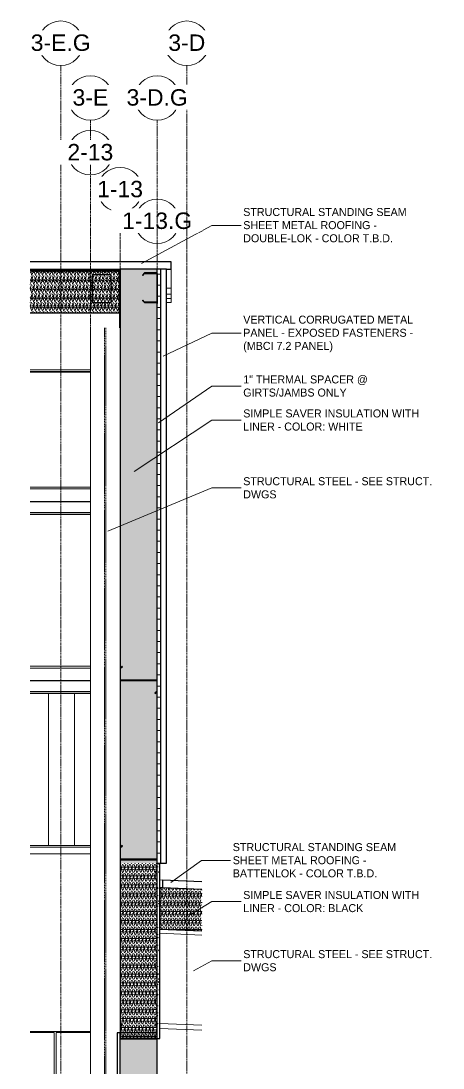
# Model space of a CAD drawing. Header units: inches. Extents: x 22734 to 24094, y -82 to 484.
# Drawn here: x 23773.6 to 23887.4, y 136.8 to 418.9 of the extents above; entities that cross this region are included whole.
import ezdxf

# ---------------------------------------------------------------- set-up
doc = ezdxf.new("R2010")
doc.units = ezdxf.units.IN
doc.header["$MEASUREMENT"] = 0
doc.linetypes.add('Grid Line 1_2_', pattern=[0.875, 0.5, -0.125, 0.125, -0.125])
doc.linetypes.add('Hidden 1_8_', pattern=[0.1875, 0.125, -0.0625])
for name, color, linetype, lineweight in [('A-ANNO-IDEN', 131, 'Continuous', 9), ('A-CLNG', 13, 'Continuous', 30), ('A-CLNG-PATT', 13, 'Continuous', 70), ('A-ROOF', 132, 'Continuous', 30), ('A-ROOF-PATT', 132, 'Continuous', 30), ('A-WALL', 113, 'Continuous', 30), ('A-WALL-PATT', 111, 'Continuous', 70), ('I-WALL', 2, 'Continuous', 30), ('S-BEAM', 12, 'Continuous', 30), ('S-COLS', 52, 'Continuous', 30), ('S-GRID', 1, 'Continuous', 9), ('S-GRID-IDEN', 1, 'Continuous', 9)]:
    doc.layers.add(name, color=color, linetype=linetype, lineweight=lineweight)
doc.styles.add('Arial_2', font='arial.ttf', dxfattribs={"height": 4.425898})
doc.styles.add('Century Gothic', font='GOTHIC.TTF', dxfattribs={"height": 2.155668})
pattern_1 = [(90, (-71511.33, -1108), (-193, -193), [48, -145]), (180, (-71511.33, -1108), (-2e-14, -193), [96, -97]), (270, (-71607.33, -1060), (-193, -193), [48, -145]), (180, (-71511.33, -1060), (-2e-14, -193), [96, -97]), (270, (-71607.83, -1060), (-193, -193), [48, -145]), (180, (-71607.83, -1060), (-2e-14, -193), [96, -97]), (90, (-71703.83, -1108), (-193, -193), [48, -145]), (180, (-71607.83, -1108), (-2e-14, -193), [96, -97]), (90, (-71559.08, -1059.75), (-193, -193), [48, -145]), (180, (-71510.96, -1059.75), (-2e-14, -193), [48.125, -144.875]), (180, (-71510.96, -1011.75), (-2e-14, -193), [48.125, -144.875]), (90, (-71655.58, -1059.75), (-193, -193), [48, -145]), (180, (-71559.58, -1059.75), (-2e-14, -193), [96, -97]), (270, (-71559.58, -1011.75), (-193, -193), [48, -145]), (180, (-71559.58, -1011.75), (-2e-14, -193), [96, -97]), (180, (-71656.08, -1059.75), (-2e-14, -193), [48, -145]), (270, (-71656.08, -1011.75), (-193, -193), [48, -145]), (180, (-71656.08, -1011.75), (-2e-14, -193), [48, -145]), (90, (-71511.33, -1011.5), (-193, -193), [48, -145]), (180, (-71511.33, -1011.5), (-2e-14, -193), [96, -97]), (270, (-71607.33, -963.5), (-193, -193), [48, -145]), (180, (-71511.33, -963.5), (-2e-14, -193), [96, -97]), (270, (-71607.83, -963.5), (-193, -193), [48, -145]), (180, (-71607.83, -963.5), (-2e-14, -193), [96, -97]), (90, (-71703.83, -1011.5), (-193, -193), [48, -145]), (180, (-71607.83, -1011.5), (-2e-14, -193), [96, -97]), (90, (-71559.08, -963.25), (-193, -193), [48, -145]), (180, (-71510.96, -963.25), (-2e-14, -193), [48.125, -144.875]), (180, (-71510.96, -915.25), (-2e-14, -193), [48.125, -144.875]), (90, (-71655.58, -963.25), (-193, -193), [48, -145]), (180, (-71559.58, -963.25), (-2e-14, -193), [96, -97]), (270, (-71559.58, -915.25), (-193, -193), [48, -145]), (180, (-71559.58, -915.25), (-2e-14, -193), [96, -97]), (180, (-71656.08, -963.25), (-2e-14, -193), [48, -145]), (270, (-71656.08, -915.25), (-193, -193), [48, -145]), (180, (-71656.08, -915.25), (-2e-14, -193), [48, -145])]
pattern_2 = [(161.57, (-69256.802, 101.835), (-0.9603836945, -0.0003991792), [0, -6.83, 0.758, 0]), (18.43, (-69257.042, 101.835), (-0.9603836945, 0.0003991792), [0, -6.83, 0.758, 0]), (108.43, (-69256.802, 101.835), (0.4795101816, -2.4005263976), [2.276, -5.312]), (71.57, (-69257.042, 101.835), (0.4795101816, 2.4005263976), [2.276, -5.312])]
pattern_3 = [(45, (-69256.922, 101.715), (-2.37587878, 2.37587878), []), (45, (-69256.922, 105.315), (-2.37587878, 2.37587878), [])]

# ---------------------------------------------------------------- blocks, each defined once
blk = doc.blocks.new('W-Wide Flange - 2_-3_ deep-1401636-Wall Section - Fieldhouse - West Wall')
at = {"layer": 'S-BEAM', "color": 8, "lineweight": 18}
for p, q in [((-22769.34, 172.62), (-22780.64, 173.1)), ((-22780.64, 148.79), (-22769.34, 148.32)), ((-22769.34, 146.96), (-22780.64, 147.43))]:
    blk.add_line(p, q, dxfattribs=at)
blk = doc.blocks.new('W-Wide Flange - W12X22-1533120-Wall Section - Fieldhouse - West Wall')
at = {"layer": 'S-BEAM', "color": 8, "lineweight": 18}
for p, q in [((-22815.65, 324.88), (-22799.39, 324.88)), ((-22799.39, 324.45), (-22815.65, 324.45)), ((-22799.39, 324.29), (-22815.65, 324.29))]:
    blk.add_line(p, q, dxfattribs=at)
blk = doc.blocks.new('W-Wide Flange-Column - B1_H-1528736-Wall Section - Fieldhouse - West Wall')
at = {"layer": 'S-COLS', "color": 8, "linetype": 'Hidden 1_8_', "lineweight": 18}
for p, q in [((-22795.55, 336.19), (-22795.55, 0)), ((-22795.23, 0), (-22795.23, 336.19))]:
    blk.add_line(p, q, dxfattribs=at)
blk = doc.blocks.new('Girt_Z - 10_D-1732176-Wall Section - Fieldhouse - West Wall')
at = {"layer": 'S-BEAM', "color": 8, "lineweight": 18}
for p, q in [((-22815.65, 196.79), (-22799.39, 196.79)), ((-22815.65, 196.31), (-22799.39, 196.31))]:
    blk.add_line(p, q, dxfattribs=at)
blk = doc.blocks.new('Girt_Z - 10_D-V10-Wall Section - Fieldhouse - West Wall')
at = {"layer": 'S-BEAM', "color": 8, "lineweight": 18}
for p, q in [((-22815.65, 245.04), (-22799.39, 245.04)), ((-22815.65, 244.56), (-22799.39, 244.56)), ((-22815.65, 241.19), (-22799.39, 241.19)), ((-22815.65, 241.11), (-22799.39, 241.11)), ((-22815.65, 238.22), (-22799.39, 238.22)), ((-22815.65, 237.77), (-22799.39, 237.77)), ((-22815.65, 237.69), (-22799.39, 237.69))]:
    blk.add_line(p, q, dxfattribs=at)
blk = doc.blocks.new('Girt_Z - 10_D-1241717-Wall Section - Fieldhouse - West Wall')
at = {"layer": 'S-BEAM', "color": 8, "lineweight": 18}
for p, q in [((-22815.65, 293.29), (-22799.39, 293.29)), ((-22815.65, 292.81), (-22799.39, 292.81)), ((-22815.65, 289.44), (-22799.39, 289.44)), ((-22815.65, 289.36), (-22799.39, 289.36)), ((-22815.65, 286.47), (-22799.39, 286.47)), ((-22815.65, 286.02), (-22799.39, 286.02)), ((-22815.65, 285.94), (-22799.39, 285.94))]:
    blk.add_line(p, q, dxfattribs=at)
blk = doc.blocks.new('Girt_C - 10_D-1401751-Wall Section - Fieldhouse - West Wall')
at = {"layer": 'S-BEAM', "color": 7}
for p, q in [((-22790.82, 148.67), (-22791.39, 148.19)), ((-22791.39, 148.19), (-22791.39, 144.88)), ((-22791.28, 148.14), (-22790.75, 148.59)), ((-22791.28, 144.87), (-22791.28, 148.14)), ((-22790.75, 148.59), (-22790.82, 148.67)), ((-22781.97, 148.67), (-22782.04, 148.59)), ((-22782.04, 148.59), (-22781.5, 148.14)), ((-22781.39, 148.19), (-22781.97, 148.67)), ((-22781.5, 148.14), (-22781.5, 144.87)), ((-22781.39, 144.88), (-22781.39, 148.19)), ((-22781.58, 144.8), (-22791.2, 144.8)), ((-22791.2, 144.69), (-22781.58, 144.69))]:
    blk.add_line(p, q, dxfattribs=at)
for centre, radius, start, end in [((-22791.2, 144.88), 0.188, 180, 270), ((-22791.2, 144.88), 0.0782, 182.1227, 270), ((-22781.58, 144.88), 0.188, 270, 0), ((-22781.58, 144.88), 0.0782, 270, 356.9576)]:
    blk.add_arc(centre, radius, start, end, dxfattribs=at)
blk = doc.blocks.new('Girt_Z - 10_D-1255199-Wall Section - Fieldhouse - West Wall')
at = {"layer": 'S-BEAM', "color": 7}
for p, q in [((-22790.81, 196.79), (-22791.39, 196.31)), ((-22791.39, 196.31), (-22791.39, 192.94)), ((-22791.28, 196.26), (-22790.74, 196.71)), ((-22791.28, 193.12), (-22791.28, 196.26)), ((-22790.74, 196.71), (-22790.81, 196.79)), ((-22791.39, 192.94), (-22781.58, 192.94)), ((-22781.58, 193.05), (-22791.2, 193.05)), ((-22781.5, 192.86), (-22781.5, 189.97)), ((-22781.39, 189.92), (-22781.39, 192.86)), ((-22781.5, 189.97), (-22782.03, 189.52)), ((-22782.03, 189.52), (-22781.96, 189.44)), ((-22781.96, 189.44), (-22781.39, 189.92))]:
    blk.add_line(p, q, dxfattribs=at)
for centre, radius, start, end in [((-22791.2, 193.13), 0.0782, 183.0424, 270), ((-22781.58, 192.86), 0.187, 360, 90), ((-22781.58, 192.86), 0.0782, 2.1227, 90)]:
    blk.add_arc(centre, radius, start, end, dxfattribs=at)
blk = doc.blocks.new('Girt_Z - 10_D-1254871-Wall Section - Fieldhouse - West Wall')
at = {"layer": 'S-BEAM', "lineweight": 9}
h = blk.add_hatch(dxfattribs=at)
h.set_pattern_fill('FP_39', color=253, style=0, pattern_type=2)
h.set_pattern_definition(pattern_3)
h.paths.add_polyline_path([(-22781.96, 237.69), (-22781.39, 238.17), (-22781.39, 241.11), (-22781.45, 241.24), (-22781.58, 241.3), (-22791.2, 241.3), (-22791.26, 241.32), (-22791.28, 241.37), (-22791.28, 244.51), (-22790.75, 244.96), (-22790.82, 245.04), (-22791.39, 244.56), (-22791.39, 241.19), (-22781.58, 241.19), (-22781.52, 241.17), (-22781.5, 241.11), (-22781.5, 238.22), (-22782.04, 237.77)], flags=0)
at = {"layer": 'S-BEAM', "color": 7}
for p, q in [((-22790.82, 245.04), (-22791.39, 244.56)), ((-22791.39, 244.56), (-22791.39, 241.19)), ((-22791.28, 244.51), (-22790.75, 244.96)), ((-22791.28, 241.37), (-22791.28, 244.51)), ((-22790.75, 244.96), (-22790.82, 245.04)), ((-22791.39, 241.19), (-22781.58, 241.19)), ((-22781.58, 241.3), (-22791.2, 241.3)), ((-22781.5, 241.11), (-22781.5, 238.22)), ((-22781.39, 238.17), (-22781.39, 241.11)), ((-22781.5, 238.22), (-22782.04, 237.77)), ((-22782.04, 237.77), (-22781.96, 237.69)), ((-22781.96, 237.69), (-22781.39, 238.17))]:
    blk.add_line(p, q, dxfattribs=at)
for centre, radius, start, end in [((-22791.2, 241.38), 0.0782, 183.0424, 270), ((-22781.58, 241.11), 0.187, 360, 90), ((-22781.58, 241.11), 0.0782, 2.1227, 90)]:
    blk.add_arc(centre, radius, start, end, dxfattribs=at)
blk = doc.blocks.new('Girt_C - 8_D-1405507-Wall Section - Fieldhouse - West Wall')
at = {"layer": 'S-BEAM', "lineweight": 9}
h = blk.add_hatch(dxfattribs=at)
h.set_pattern_fill('FP_39', color=253, style=0, pattern_type=2)
h.set_pattern_definition(pattern_3)
h.paths.add_polyline_path([(-22784.84, 343.01), (-22781.52, 343.01), (-22781.45, 343.02), (-22781.39, 343.06), (-22781.35, 343.12), (-22781.34, 343.19), (-22781.34, 350.83), (-22781.35, 350.9), (-22781.39, 350.96), (-22781.45, 351), (-22781.52, 351.01), (-22784.84, 351.01), (-22785.32, 350.44), (-22785.23, 350.37), (-22784.78, 350.9), (-22781.52, 350.9), (-22781.48, 350.89), (-22781.45, 350.86), (-22781.44, 350.83), (-22781.45, 343.16), (-22781.48, 343.13), (-22781.52, 343.12), (-22784.78, 343.12), (-22785.23, 343.65), (-22785.32, 343.58)], flags=0)
at = {"layer": 'S-BEAM', "color": 7}
for p, q in [((-22784.84, 351.01), (-22785.32, 350.44)), ((-22785.32, 350.44), (-22785.23, 350.37)), ((-22785.23, 350.37), (-22784.78, 350.9)), ((-22781.52, 351.01), (-22784.84, 351.01)), ((-22784.78, 350.9), (-22781.52, 350.9)), ((-22781.44, 350.83), (-22781.44, 343.19)), ((-22781.34, 343.19), (-22781.34, 350.83)), ((-22785.23, 343.65), (-22785.32, 343.58)), ((-22785.32, 343.58), (-22784.84, 343.01)), ((-22784.78, 343.12), (-22785.23, 343.65)), ((-22784.84, 343.01), (-22781.52, 343.01)), ((-22781.52, 343.12), (-22784.78, 343.12))]:
    blk.add_line(p, q, dxfattribs=at)
at = {"layer": 'S-BEAM', "color": 8, "lineweight": 18}
blk.add_line((-22781.34, 342.76), (-22781.34, 343.19), dxfattribs=at)
at = {"layer": 'S-BEAM', "color": 7, "flags": 128}
for points in [[(-22781.34, 350.83), (-22781.35, 350.9), (-22781.39, 350.96), (-22781.45, 351), (-22781.52, 351.01)], [(-22781.52, 350.9), (-22781.48, 350.89), (-22781.45, 350.86), (-22781.44, 350.83)], [(-22781.44, 343.19), (-22781.45, 343.16), (-22781.48, 343.13), (-22781.52, 343.12)], [(-22781.52, 343.01), (-22781.45, 343.02), (-22781.39, 343.06), (-22781.35, 343.12), (-22781.34, 343.19)]]:
    blk.add_lwpolyline(points, dxfattribs=at)
blk = doc.blocks.new('Dimension Lumber - 5_5 x 7_5 Glulam-1730092-Wall Section - Fieldhouse - West Wall')
at = {"layer": 'S-BEAM', "color": 7}
for p, q in [((-22793.83, 350.51), (-22798.95, 350.51)), ((-22798.95, 350.51), (-22798.95, 343.01)), ((-22793.83, 343.01), (-22793.83, 350.51)), ((-22798.95, 343.01), (-22793.83, 343.01))]:
    blk.add_line(p, q, dxfattribs=at)
blk = doc.blocks.new('HSS-Hollow Structural Section - HSS1-1_2X1-1_2X1_8 - Obsolete-1593452-Wall Section - Fieldhouse - West Wall')
at = {"layer": 'S-BEAM', "color": 8, "lineweight": 18}
for p, q in [((-22791.52, 343.01), (-22791.39, 343.01)), ((-22778.89, 343.01), (-22777.64, 343.01)), ((-22777.64, 344.18), (-22777.64, 343.3)), ((-22777.64, 343.3), (-22777.64, 343.05)), ((-22777.64, 343.05), (-22777.64, 343.01))]:
    blk.add_line(p, q, dxfattribs=at)
blk = doc.blocks.new('HSS-Hollow Structural Section - HSS1-1_2X1-1_2X1_8 - Obsolete-V11-Wall Section - Fieldhouse - West Wall')
at = {"layer": 'S-BEAM', "color": 8, "lineweight": 18}
for p, q in [((-22791.39, 346.88), (-22791.52, 346.88)), ((-22791.52, 345.34), (-22791.39, 345.34)), ((-22777.64, 346.88), (-22778.89, 346.88)), ((-22778.89, 345.34), (-22777.64, 345.34)), ((-22777.64, 346.88), (-22777.64, 346.66)), ((-22777.64, 346.66), (-22777.64, 345.63)), ((-22777.64, 345.63), (-22777.64, 345.39)), ((-22777.64, 345.39), (-22777.64, 345.34))]:
    blk.add_line(p, q, dxfattribs=at)
blk = doc.blocks.new('Grid - Grid Head - Circle-14747-Wall Section - Fieldhouse - West Wall')
at = {"layer": 'S-GRID-IDEN'}
blk.add_circle((-22807.39, 412.91), 6, dxfattribs=at)

msp = doc.modelspace()

# ---------------------------------------------------------------- hatches: boundary and pattern name
at = {"layer": 'A-CLNG-PATT', "lineweight": 9}
h = msp.add_hatch(dxfattribs=at)
h.set_pattern_fill('FP_43', color=253, style=0, pattern_type=2)
h.set_pattern_definition(pattern_2)
h.paths.add_polyline_path([(23776.04234, 340.29397), (23800.16745, 340.29397), (23800.16745, 351.55373), (23776.04234, 351.55373), (23776.04234, 344.55242)], flags=0)
h = msp.add_hatch(dxfattribs=at)
h.set_pattern_fill('FP_43', color=253, style=0, pattern_type=2)
h.set_pattern_definition(pattern_2)
h.paths.add_polyline_path([(23822.35234, 173.73044), (23822.35234, 184.8651), (23811.05322, 185.33589), (23811.05322, 174.20124)], flags=0)
at = {"layer": 'A-ROOF-PATT', "lineweight": 9}
h = msp.add_hatch(dxfattribs=at)
h.set_pattern_fill('FP_41', color=43, style=0, pattern_type=2)
h.set_pattern_definition([(90, (-46591.692, 1277.447), (-36.188, 2e-15), [])])
h.paths.add_polyline_path([(23800.16745, 346.88371), (23800.30222, 346.88371), (23800.30222, 352.01435), (23776.04234, 352.01435), (23776.04234, 351.55373), (23800.16745, 351.55373), (23800.16745, 351.4288)], flags=0)
h.paths.add_polyline_path([(23814.05322, 346.88371), (23814.05322, 352.01435), (23812.80222, 352.01435), (23812.80222, 346.88371), (23813.63821, 346.88371)], flags=0)
at = {"layer": 'A-WALL-PATT', "lineweight": 9}
h = msp.add_hatch(dxfattribs=at)
h.set_pattern_fill('FP_43', color=253, style=0, pattern_type=2)
h.set_pattern_definition(pattern_2)
h.paths.add_polyline_path([(23810.30222, 192), (23810.30222, 352.01435), (23800.30222, 352.01435), (23800.30222, 192)], flags=0)
h = msp.add_hatch(dxfattribs=at)
h.set_pattern_fill('FP_45', color=253, style=0, pattern_type=2)
h.set_pattern_definition([(0, (-69256.922, 101.715), (0, 3), []), (90, (-69256.922, 101.715), (-3, 2e-16), [])])
h.paths.add_polyline_path([(23811.05322, 192), (23811.30222, 192), (23811.30222, 352.01435), (23810.30222, 352.01435), (23810.30222, 192)], flags=0)
h = msp.add_hatch(dxfattribs=at)
h.set_pattern_fill('FP_46', color=43, style=0, pattern_type=2)
h.set_pattern_definition([(90, (-69395.989, 146.25), (-8, 5e-16), [])])
h.paths.add_polyline_path([(23780.98972, 196.79459), (23792.30222, 196.79459), (23792.30222, 237.68978), (23780.98972, 237.68978), (23780.98972, 220.77767)], flags=0)
h = msp.add_hatch(dxfattribs=at)
h.set_pattern_fill('FP_40', color=43, style=0, pattern_type=2)
h.set_pattern_definition(pattern_1)
h.paths.add_polyline_path([(23792.30222, 176), (23792.30222, 194.5), (23776.04234, 194.5), (23776.04234, 176)], flags=0)
h.paths.add_polyline_path([(23800.30222, 176), (23800.30322, 176), (23800.30222, 179.51942)], flags=0)
h = msp.add_hatch(dxfattribs=at)
h.set_pattern_fill('FP_43', color=253, style=0, pattern_type=2)
h.set_pattern_definition(pattern_2)
h.paths.add_polyline_path([(23800.30322, 144.75), (23810.30322, 144.75), (23810.30322, 192), (23800.30322, 192), (23800.30322, 165.76667)], flags=0)
h = msp.add_hatch(dxfattribs=at)
h.set_pattern_fill('FP_42', color=253, style=0, pattern_type=2)
h.set_pattern_definition([(0, (-69256.922, 101.715), (3.84, 0.96), [0.317, -2.563, 0.317, -2.563, -15.36]), (0, (-69256.922, 101.715), (3.84, 0.96), [-5.76, 0.317, -5.443, 0.317, -2.563, -6.72]), (0, (-69256.922, 101.715), (3.84, 0.96), [-14.4, 0.317, -1.603, 0.317, -4.483]), (120, (-69255.482, 102.195), (-2.751384388, 2.845537551), [0.317, -2.563, 0.317, -2.563, -15.36]), (120, (-69255.482, 102.195), (-2.751384388, 2.845537551), [-5.76, 0.317, -5.443, 0.317, -2.563, -6.72]), (120, (-69255.482, 102.195), (-2.751384388, 2.845537551), [-14.4, 0.317, -1.603, 0.317, -4.483]), (240, (-69255.002, 104.115), (-1.088615612, -3.805537551), [0.317, -2.563, 0.317, -2.563, -15.36]), (240, (-69255.002, 104.115), (-1.088615612, -3.805537551), [-5.76, 0.317, -5.443, 0.317, -2.563, -6.72]), (240, (-69255.002, 104.115), (-1.088615612, -3.805537551), [-14.4, 0.317, -1.603, 0.317, -4.483])])
h.paths.add_polyline_path([(23811.05322, 144.75), (23811.05322, 192), (23810.30322, 192), (23810.30322, 144.75)], flags=0)
h = msp.add_hatch(dxfattribs=at)
h.set_pattern_fill('FP_40', color=43, style=0, pattern_type=2)
h.set_pattern_definition(pattern_1)
h.paths.add_polyline_path([(23792.30222, 0), (23792.30222, 176), (23776.04234, 176), (23776.04234, 98.25), (23785.67722, 98.25), (23785.67722, 0)], flags=0)
h.paths.add_polyline_path([(23800.30222, 148.1875), (23800.30322, 148.18834), (23800.30222, 148.66959)], flags=0)
h = msp.add_hatch(dxfattribs=at)
h.set_pattern_fill('FP_43', color=253, style=0, pattern_type=2)
h.set_pattern_definition(pattern_2)
h.paths.add_polyline_path([(23810.30322, 0), (23810.30322, 146.25), (23800.30322, 146.25), (23800.30322, 0)], flags=0)

# ---------------------------------------------------------------- linework, layer by layer
at = {"layer": 'A-ANNO-IDEN', "color": 153}
for p, q in [((23825.07582, 363.82062), (23833.50823, 363.82062)), ((23811.90248, 328.61118), (23825.07482, 334.82214)), ((23825.07482, 334.82214), (23833.50723, 334.82214)), ((23810.66028, 310.5994), (23825.07482, 320.53693)), ((23825.07482, 320.53693), (23833.50723, 320.53693)), ((23804.13878, 297.55638), (23825.07482, 311.37577)), ((23825.07482, 311.37577), (23833.50723, 311.37577)), ((23797.0127, 281.40876), (23825.07582, 293.1137)), ((23825.07582, 293.1137), (23833.50823, 293.1137)), ((23813.99588, 186.80275), (23822.25441, 192.71325)), ((23822.25441, 192.71325), (23830.68682, 192.71325)), ((23819.02993, 177.9876), (23825.07582, 181.63316)), ((23825.07582, 181.63316), (23833.50823, 181.63316)), ((23820.11009, 163.00028), (23825.07582, 165.7007)), ((23825.07582, 165.7007), (23833.50823, 165.7007))]:
    msp.add_line(p, q, dxfattribs=at)
at = {"layer": 'A-CLNG', "color": 7}
for p, q in [((23800.16745, 351.55373), (23776.04234, 351.55373)), ((23800.16745, 340.29397), (23800.16745, 351.55373)), ((23776.04234, 340.29397), (23800.16745, 340.29397)), ((23822.35234, 184.8651), (23811.05322, 185.33589)), ((23811.05322, 185.33589), (23811.05322, 174.20124)), ((23811.05322, 174.20124), (23822.35234, 173.73044))]:
    msp.add_line(p, q, dxfattribs=at)
at = {"layer": 'A-CLNG', "color": 8, "lineweight": 18}
msp.add_line((23800.16745, 336.19107), (23800.16745, 340.29397), dxfattribs=at)
at = {"layer": 'A-ROOF', "color": 7}
for p, q in [((23814.05322, 354.01609), (23776.04234, 354.01609)), ((23814.05322, 352.01435), (23814.05322, 354.01609)), ((23776.04234, 352.01435), (23800.30222, 352.01435)), ((23812.80222, 352.01435), (23814.05322, 352.01435)), ((23811.74072, 187.43919), (23811.74072, 185.43745)), ((23822.35234, 186.99704), (23811.74072, 187.43919)), ((23811.74072, 185.43745), (23822.35234, 184.9953))]:
    msp.add_line(p, q, dxfattribs=at)
at = {"layer": 'A-ROOF', "color": 8, "lineweight": 18}
for p, q in [((23814.05322, 346.89337), (23814.05322, 352.01435)), ((23811.05322, 187.46784), (23811.74072, 187.43919)), ((23811.74072, 185.43745), (23811.05322, 185.4661))]:
    msp.add_line(p, q, dxfattribs=at)
at = {"layer": 'A-WALL', "color": 7}
for p, q in [((23800.30222, 352.01435), (23800.30222, 192)), ((23812.80222, 352.01435), (23800.30222, 352.01435)), ((23810.30222, 192), (23810.30222, 352.01435)), ((23811.30222, 192), (23811.30222, 352.01435)), ((23812.80222, 192), (23812.80222, 352.01435)), ((23810.30222, 192), (23812.80222, 192)), ((23810.30322, 144.75), (23810.30322, 192)), ((23800.30322, 0), (23800.30322, 146.25))]:
    msp.add_line(p, q, dxfattribs=at)
at = {"layer": 'A-WALL', "color": 8, "lineweight": 18}
for p, q in [((23780.98972, 196.79459), (23780.98972, 237.68978)), ((23792.30222, 194.5), (23776.04234, 194.5))]:
    msp.add_line(p, q, dxfattribs=at)
at = {"layer": 'I-WALL', "color": 7}
for p, q in [((23800.30322, 192), (23800.30322, 144.75)), ((23811.05322, 144.75), (23811.05322, 192)), ((23799.55322, 146.25), (23799.55322, 0)), ((23810.30322, 146.25), (23799.55322, 146.25)), ((23800.30322, 144.75), (23811.05322, 144.75)), ((23810.30322, 0), (23810.30322, 146.25))]:
    msp.add_line(p, q, dxfattribs=at)
at = {"layer": 'S-COLS', "color": 8, "lineweight": 18}
for p, q in [((23792.30222, 336.19107), (23792.30222, 0)), ((23800.30222, 338.39322), (23800.16745, 338.39322))]:
    msp.add_line(p, q, dxfattribs=at)
at = {"layer": 'S-GRID', "linetype": 'Grid Line 1_2_'}
for p, q in [((23784.30222, -57.1953), (23784.30222, 406.91268)), ((23792.30222, -57.1953), (23792.30222, 392.16165)), ((23800.30222, -57.1953), (23800.30222, 367.47308)), ((23810.30222, -57.1953), (23810.30222, 358.93301))]:
    msp.add_line(p, q, dxfattribs=at)

# ---------------------------------------------------------------- block references
at = {"layer": 'S-BEAM', "color": 8, "lineweight": 18}
for name, p in [('Dimension Lumber - 5_5 x 7_5 Glulam-1730092-Wall Section - Fieldhouse - West Wall', (46591.69244, 0)), ('Girt_C - 8_D-1405507-Wall Section - Fieldhouse - West Wall', (46591.69244, 0)), ('HSS-Hollow Structural Section - HSS1-1_2X1-1_2X1_8 - Obsolete-V11-Wall Section - Fieldhouse - West Wall', (46591.69244, 0)), ('HSS-Hollow Structural Section - HSS1-1_2X1-1_2X1_8 - Obsolete-1593452-Wall Section - Fieldhouse - West Wall', (46591.69244, 1.16566)), ('HSS-Hollow Structural Section - HSS1-1_2X1-1_2X1_8 - Obsolete-1593452-Wall Section - Fieldhouse - West Wall', (46591.69244, 0)), ('W-Wide Flange - W12X22-1533120-Wall Section - Fieldhouse - West Wall', (46591.69244, 0)), ('Girt_Z - 10_D-1241717-Wall Section - Fieldhouse - West Wall', (46591.69244, 0)), ('Girt_Z - 10_D-V10-Wall Section - Fieldhouse - West Wall', (46591.69244, 0)), ('Girt_Z - 10_D-1254871-Wall Section - Fieldhouse - West Wall', (46591.69244, 0)), ('Girt_Z - 10_D-1732176-Wall Section - Fieldhouse - West Wall', (46591.69244, 0)), ('Girt_Z - 10_D-1255199-Wall Section - Fieldhouse - West Wall', (46591.69244, 0)), ('W-Wide Flange - 2_-3_ deep-1401636-Wall Section - Fieldhouse - West Wall', (46591.69244, 0)), ('Girt_C - 10_D-1401751-Wall Section - Fieldhouse - West Wall', (46591.69244, 0))]:
    msp.add_blockref(name, p, dxfattribs=at)
at = {"layer": 'S-COLS', "color": 8, "linetype": 'Hidden 1_8_', "lineweight": 18}
msp.add_blockref('W-Wide Flange-Column - B1_H-1528736-Wall Section - Fieldhouse - West Wall', (46591.69244, 0), dxfattribs=at)
at = {"layer": 'S-GRID-IDEN'}
for p in [(46591.69244, 0), (46625.69244, 0), (46599.69244, -14.75103), (46617.69244, -14.75103), (46607.69244, -39.43959)]:
    msp.add_blockref('Grid - Grid Head - Circle-14747-Wall Section - Fieldhouse - West Wall', p, dxfattribs=at)

# ---------------------------------------------------------------- next in the draw order: texts
at = {"layer": 'A-ANNO-IDEN', "char_height": 2.1556677, "attachment_point": 1, "line_spacing_factor": 0.984117, "style": 'Century Gothic', "bg_fill": 3, "box_fill_scale": 1.25, "bg_fill_color": 0, "bg_fill_transparency": 0}
for s, insert, width in [('STRUCTURAL STANDING SEAM\\PSHEET METAL ROOFING -\\PDOUBLE-LOK - COLOR T.B.D.', (23833.50823, 368.512), 50.031), ('VERTICAL CORRUGATED METAL\\PPANEL - EXPOSED FASTENERS -\\P(MBCI 7.2 PANEL)', (23833.50723, 339.51352), 53.217), ('1" THERMAL SPACER @\\PGIRTS/JAMBS ONLY', (23833.50723, 323.40689), 38.016), ('SIMPLE SAVER INSULATION WITH\\PLINER - COLOR: WHITE', (23833.50723, 314.24572), 53.325), ('STRUCTURAL STEEL - SEE STRUCT.\\PDWGS', (23833.50823, 295.98365), 53.109), ('STRUCTURAL STANDING SEAM\\PSHEET METAL ROOFING -\\PBATTENLOK - COLOR T.B.D.', (23830.68682, 197.40463), 50.031), ('SIMPLE SAVER INSULATION WITH\\PLINER - COLOR: BLACK', (23833.50823, 184.50311), 53.325), ('STRUCTURAL STEEL - SEE STRUCT.\\PDWGS', (23833.50823, 168.57065), 53.109)]:
    msp.add_mtext(s, dxfattribs=dict(at, insert=insert, width=width))
at = {"layer": 'S-GRID-IDEN', "char_height": 4.425898, "attachment_point": 2, "line_spacing_factor": 0.938532, "style": 'Arial_2', "bg_fill": 3, "box_fill_scale": 1.25, "bg_fill_color": 0, "bg_fill_transparency": 0}
for s, insert, width in [('3-E.G', (23784.30106, 415.2719), 19.224), ('3-D', (23818.30106, 415.2719), 11.826), ('3-E', (23792.30106, 400.52087), 11.448), ('1-13', (23800.30106, 375.8323), 14.742)]:
    msp.add_mtext(s, dxfattribs=dict(at, insert=insert, width=width))

# ---------------------------------------------------------------- next in the draw order: linework, layer by layer
at = {"layer": 'S-GRID', "linetype": 'Grid Line 1_2_'}
msp.add_line((23792.30222, -57.1953), (23792.30222, 377.41062), dxfattribs=at)

# ---------------------------------------------------------------- next in the draw order: block references
at = {"layer": 'S-GRID-IDEN'}
for p in [(46599.69244, -29.50206), (46617.69244, -47.97966)]:
    msp.add_blockref('Grid - Grid Head - Circle-14747-Wall Section - Fieldhouse - West Wall', p, dxfattribs=at)

# ---------------------------------------------------------------- next in the draw order: texts
at = {"layer": 'S-GRID-IDEN', "char_height": 4.425898, "attachment_point": 2, "line_spacing_factor": 0.938532, "style": 'Arial_2', "bg_fill": 3, "box_fill_scale": 1.25, "bg_fill_color": 0, "bg_fill_transparency": 0}
for s, insert, width in [('2-13', (23792.30106, 385.76984), 14.742), ('1-13.G', (23810.30106, 367.29223), 22.518)]:
    msp.add_mtext(s, dxfattribs=dict(at, insert=insert, width=width))

# ---------------------------------------------------------------- next in the draw order: linework, layer by layer
at = {"layer": 'A-ANNO-IDEN', "color": 153}
msp.add_line((23806.11791, 353.53007), (23825.07582, 363.82062), dxfattribs=at)
at = {"layer": 'S-GRID', "linetype": 'Grid Line 1_2_'}
for p, q in [((23818.30222, -57.1953), (23818.30222, 406.91268)), ((23810.30222, -57.1953), (23810.30222, 392.16165))]:
    msp.add_line(p, q, dxfattribs=at)

# ---------------------------------------------------------------- next in the draw order: texts
at = {"layer": 'S-GRID-IDEN', "insert": (23810.30106, 400.52087), "char_height": 4.425898, "width": 19.602, "attachment_point": 2, "line_spacing_factor": 0.938532, "style": 'Arial_2', "bg_fill": 3, "box_fill_scale": 1.25, "bg_fill_color": 0, "bg_fill_transparency": 0}
msp.add_mtext('3-D.G', dxfattribs=at)

doc.saveas('drawing.dxf')
